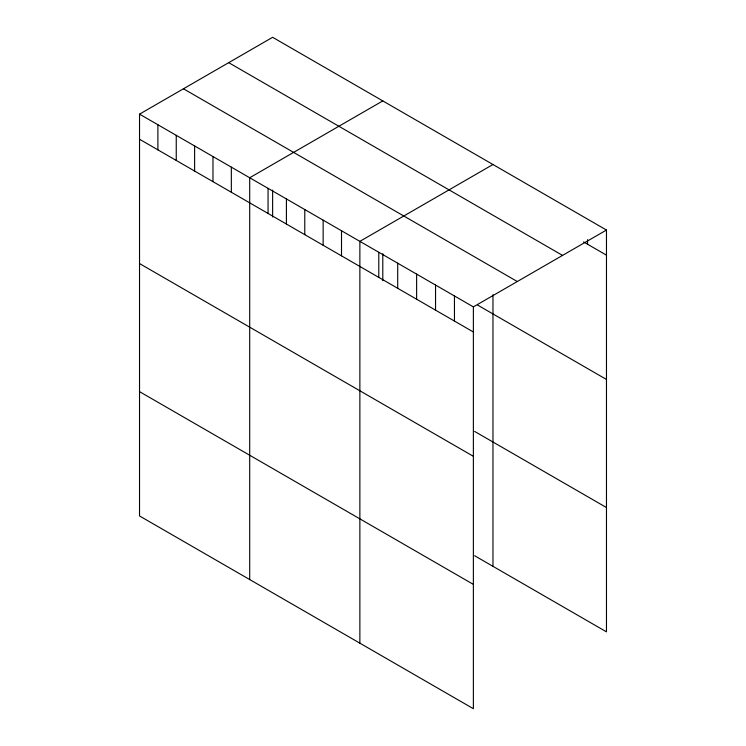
<?xml version="1.0" encoding="UTF-8"?>
<svg xmlns="http://www.w3.org/2000/svg" width="746" height="746" viewBox="0 0 746 746"><rect width="100%" height="100%" fill="white"/><g stroke="black" fill="none" stroke-linecap="round" stroke-linejoin="round"><path stroke-width="1.12" d="M139.53 114.147L473.374 306.886L473.374 708.7L139.53 515.952L139.53 114.147L272.626 37.3L606.47 230.048L606.47 631.853L474.605 555.723M382.791 100.906L249.696 177.753L249.696 579.558M492.966 164.512L359.87 241.359L359.87 643.164M473.374 306.886L606.47 230.048M583.568 241.928L606.47 255.151M228.705 62.655L562.549 255.402M183.451 88.783L517.295 281.531M477.505 305.002L606.47 379.462M139.53 139.25L473.374 331.989M474.605 431.412L606.47 507.541M139.53 263.562L473.374 456.31M139.53 391.641L473.374 584.388M587.55 239.662L587.55 244.231M492.966 294.717L492.966 566.326M454.454 295.966L454.454 321.069M435.543 285.047L435.543 310.15M416.622 274.118L416.622 299.23M397.702 263.198L397.702 288.301M382.791 253.696L382.791 280.655M378.781 252.279L378.781 277.381M341.509 230.756L341.509 255.859M323.139 220.154L323.139 245.257M304.778 209.551L304.778 234.654M286.417 198.949L286.417 224.052M272.626 190.09L272.626 217.049M268.056 188.346L268.056 213.459M231.335 167.151L231.335 192.254M212.974 156.548L212.974 181.651M194.613 145.946L194.613 171.048M176.252 135.343L176.252 160.446M157.891 124.741L157.891 149.853"/></g></svg>
